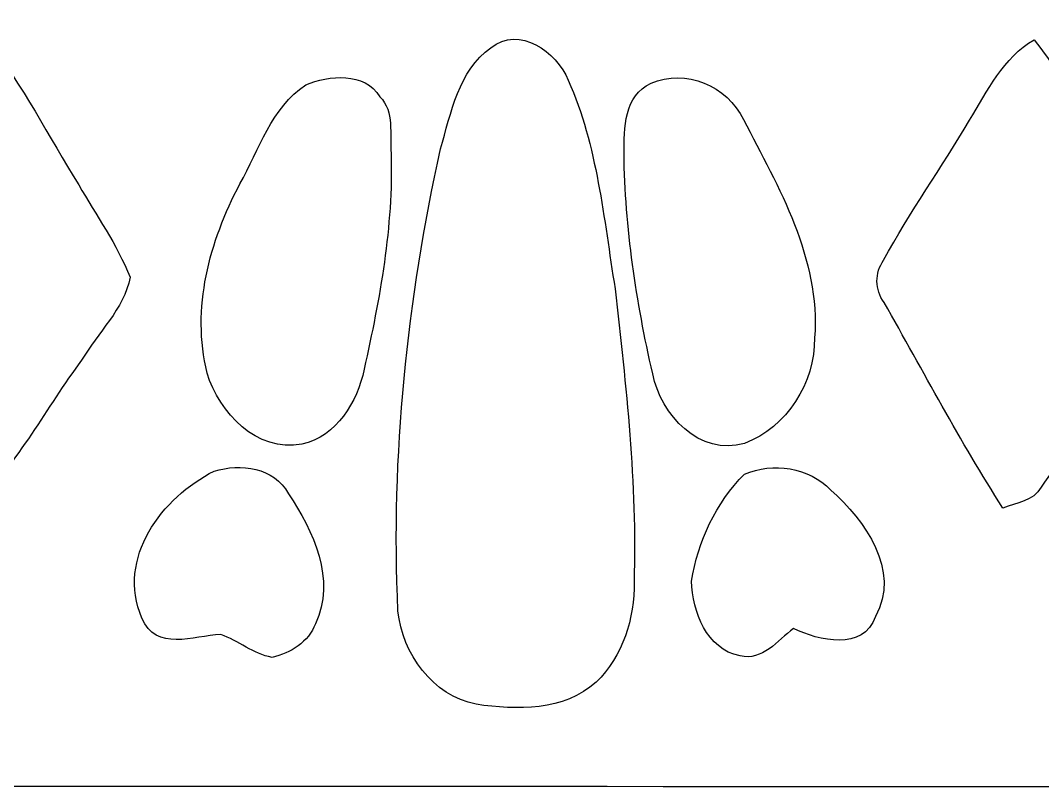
# Model space of a CAD drawing. Header units: centimetres. Extents: x -12.4 to 12.4, y -13 to 12.9.
# Drawn here: x -5.318 to -1.77, y -12.954 to -10.295 of the extents above; entities that cross this region are included whole.
import ezdxf

# ---------------------------------------------------------------- set-up
doc = ezdxf.new("R2010")
doc.units = ezdxf.units.CM
doc.header["$MEASUREMENT"] = 0
doc.layers.add('Camada 1', color=7, linetype='Continuous')

msp = doc.modelspace()

# ---------------------------------------------------------------- linework, layer by layer
at = {"layer": 'Camada 1', "color": 156}
for points, knots in [([(-12.38955, 12.91942), (-4.12184, 12.92083), (4.14619, 12.92013), (12.4139, 12.91978), (12.4139, 12.91978), (12.42484, 9.07167), (12.41531, 5.22357), (12.41848, 1.37583), (12.41848, 1.37583), (12.4167, -3.40042), (12.42236, -8.17667), (12.41602, -12.95293), (12.41602, -12.95293), (4.1476, -12.95293), (-4.1208, -12.954), (-12.38919, -12.95223), (-12.38919, -12.95223), (-12.39202, -4.32859), (-12.39131, 4.29541), (-12.38955, 12.91942)], [0, 0, 0, 0, 0.1666667, 0.1666667, 0.1666667, 0.1666667, 0.3333333, 0.3333333, 0.3333333, 0.3333333, 0.5, 0.5, 0.5, 0.5, 0.6666667, 0.6666667, 0.6666667, 0.6666667, 1, 1, 1, 1]), ([(-3.68511, -10.39001), (-3.68511, -10.39001), (-3.68511, -10.39001), (-3.68511, -10.39001), (-3.68511, -10.39001), (-3.79764, -10.46973), (-3.82269, -10.61685), (-3.86009, -10.74067), (-3.86009, -10.74067), (-3.9744, -11.26666), (-4.0326, -11.80641), (-4.00755, -12.34475), (-4.00755, -12.34475), (-3.99167, -12.49257), (-3.88761, -12.63896), (-3.73591, -12.66859), (-3.73591, -12.66859), (-3.59516, -12.68906), (-3.43217, -12.69259), (-3.31927, -12.59134), (-3.31927, -12.59134), (-3.22757, -12.50209), (-3.18523, -12.36944), (-3.18805, -12.2435), (-3.18805, -12.2435), (-3.17746, -11.90308), (-3.21556, -11.56404), (-3.25402, -11.22644), (-3.25402, -11.22644), (-3.29352, -10.98232), (-3.3154, -10.7308), (-3.41629, -10.50254), (-3.41629, -10.50254), (-3.45756, -10.40377), (-3.58563, -10.31205), (-3.68511, -10.39001)], [0, 0, 0, 0, 0.1, 0.1, 0.1, 0.1, 0.2, 0.2, 0.2, 0.2, 0.3, 0.3, 0.3, 0.3, 0.4, 0.4, 0.4, 0.4, 0.5, 0.5, 0.5, 0.5, 0.6, 0.6, 0.6, 0.6, 0.7, 0.7, 0.7, 0.7, 0.8, 0.8, 0.8, 0.8, 1, 1, 1, 1]), ([(-5.68466, -10.6828), (-5.68466, -10.6828), (-5.68466, -10.6828), (-5.68466, -10.6828), (-5.68466, -10.6828), (-5.78343, -10.85074), (-5.89845, -11.00949), (-5.98769, -11.18305), (-5.98769, -11.18305), (-5.90408, -11.40882), (-5.75592, -11.60497), (-5.64761, -11.81981), (-5.64761, -11.81981), (-5.60175, -11.88013), (-5.57072, -12.00538), (-5.47299, -11.97115), (-5.47299, -11.97115), (-5.32341, -11.82828), (-5.22887, -11.63849), (-5.1054, -11.47444), (-5.1054, -11.47444), (-5.05001, -11.37849), (-4.95828, -11.2977), (-4.93713, -11.18622), (-4.93713, -11.18622), (-4.98264, -11.07193), (-5.05495, -10.97138), (-5.11562, -10.86555), (-5.11562, -10.86555), (-5.22076, -10.69833), (-5.30789, -10.51947), (-5.43312, -10.36601), (-5.43312, -10.36601), (-5.55978, -10.43128), (-5.60775, -10.57239), (-5.68466, -10.6828)], [0, 0, 0, 0, 0.1, 0.1, 0.1, 0.1, 0.2, 0.2, 0.2, 0.2, 0.3, 0.3, 0.3, 0.3, 0.4, 0.4, 0.4, 0.4, 0.5, 0.5, 0.5, 0.5, 0.6, 0.6, 0.6, 0.6, 0.7, 0.7, 0.7, 0.7, 0.8, 0.8, 0.8, 0.8, 1, 1, 1, 1]), ([(-2.02423, -10.64153), (-2.02423, -10.64153), (-2.02423, -10.64153), (-2.02423, -10.64153), (-2.02423, -10.64153), (-2.11983, -10.80523), (-2.23131, -10.9601), (-2.32197, -11.12697), (-2.32197, -11.12697), (-2.35303, -11.17141), (-2.35267, -11.22927), (-2.32056, -11.27407), (-2.32056, -11.27407), (-2.18405, -11.51254), (-2.05634, -11.75631), (-1.90782, -11.98738), (-1.90782, -11.98738), (-1.86055, -11.96939), (-1.80199, -11.96445), (-1.77553, -11.91506), (-1.77553, -11.91506), (-1.64711, -11.73514), (-1.52576, -11.5503), (-1.39805, -11.36967), (-1.39805, -11.36967), (-1.3596, -11.31217), (-1.31375, -11.25573), (-1.30033, -11.18588), (-1.30033, -11.18588), (-1.34301, -11.07863), (-1.41216, -10.98549), (-1.46967, -10.88672), (-1.46967, -10.88672), (-1.57833, -10.71104), (-1.67252, -10.52547), (-1.79951, -10.36214), (-1.79951, -10.36214), (-1.90746, -10.42458), (-1.96074, -10.54028), (-2.02423, -10.64153)], [0, 0, 0, 0, 0.0909091, 0.0909091, 0.0909091, 0.0909091, 0.1818182, 0.1818182, 0.1818182, 0.1818182, 0.2727273, 0.2727273, 0.2727273, 0.2727273, 0.3636364, 0.3636364, 0.3636364, 0.3636364, 0.4545455, 0.4545455, 0.4545455, 0.4545455, 0.5454545, 0.5454545, 0.5454545, 0.5454545, 0.6363636, 0.6363636, 0.6363636, 0.6363636, 0.7272727, 0.7272727, 0.7272727, 0.7272727, 0.8181818, 0.8181818, 0.8181818, 0.8181818, 1, 1, 1, 1]), ([(-3.12914, -10.51348), (-3.12914, -10.51348), (-3.12914, -10.51348), (-3.12914, -10.51348), (-3.12914, -10.51348), (-3.22297, -10.55441), (-3.22297, -10.67047), (-3.22297, -10.7576), (-3.22297, -10.7576), (-3.21909, -11.01443), (-3.18099, -11.2709), (-3.12349, -11.52136), (-3.12349, -11.52136), (-3.09597, -11.66283), (-2.9598, -11.81028), (-2.80458, -11.76301), (-2.80458, -11.76301), (-2.65747, -11.70657), (-2.56046, -11.55276), (-2.56151, -11.39684), (-2.56151, -11.39684), (-2.54105, -11.12131), (-2.68605, -10.87437), (-2.80846, -10.63907), (-2.80846, -10.63907), (-2.86456, -10.52264), (-3.00918, -10.45986), (-3.12914, -10.51348)], [0, 0, 0, 0, 0.125, 0.125, 0.125, 0.125, 0.25, 0.25, 0.25, 0.25, 0.375, 0.375, 0.375, 0.375, 0.5, 0.5, 0.5, 0.5, 0.625, 0.625, 0.625, 0.625, 0.75, 0.75, 0.75, 0.75, 1, 1, 1, 1]), ([(-4.32752, -10.51877), (-4.32752, -10.51877), (-4.32752, -10.51877), (-4.32752, -10.51877), (-4.32752, -10.51877), (-4.4457, -10.5985), (-4.4898, -10.74313), (-4.55612, -10.86272), (-4.55612, -10.86272), (-4.66195, -11.0624), (-4.72475, -11.29454), (-4.67006, -11.5189), (-4.67006, -11.5189), (-4.62704, -11.65754), (-4.49826, -11.79512), (-4.34092, -11.76619), (-4.34092, -11.76619), (-4.21957, -11.73726), (-4.14901, -11.62049), (-4.12467, -11.50584), (-4.12467, -11.50584), (-4.07034, -11.25996), (-4.02342, -11.00983), (-4.03153, -10.75725), (-4.03153, -10.75725), (-4.03718, -10.69092), (-4.01849, -10.61191), (-4.07034, -10.56004), (-4.07034, -10.56004), (-4.12291, -10.47326), (-4.24709, -10.4849), (-4.32752, -10.51877)], [0, 0, 0, 0, 0.1111111, 0.1111111, 0.1111111, 0.1111111, 0.2222222, 0.2222222, 0.2222222, 0.2222222, 0.3333333, 0.3333333, 0.3333333, 0.3333333, 0.4444444, 0.4444444, 0.4444444, 0.4444444, 0.5555556, 0.5555556, 0.5555556, 0.5555556, 0.6666667, 0.6666667, 0.6666667, 0.6666667, 0.7777778, 0.7777778, 0.7777778, 0.7777778, 1, 1, 1, 1]), ([(-4.64538, -11.85932), (-4.64538, -11.85932), (-4.64538, -11.85932), (-4.64538, -11.85932), (-4.64538, -11.85932), (-4.82669, -11.94964), (-4.98581, -12.16235), (-4.89584, -12.36909), (-4.89584, -12.36909), (-4.84893, -12.48728), (-4.71628, -12.43117), (-4.62244, -12.42625), (-4.62244, -12.42625), (-4.56106, -12.44776), (-4.50956, -12.49432), (-4.44429, -12.50562), (-4.44429, -12.50562), (-4.38043, -12.4915), (-4.31765, -12.45235), (-4.29401, -12.38885), (-4.29401, -12.38885), (-4.22098, -12.23751), (-4.30176, -12.0657), (-4.38714, -11.93765), (-4.38714, -11.93765), (-4.43723, -11.84592), (-4.55365, -11.83145), (-4.64538, -11.85932)], [0, 0, 0, 0, 0.125, 0.125, 0.125, 0.125, 0.25, 0.25, 0.25, 0.25, 0.375, 0.375, 0.375, 0.375, 0.5, 0.5, 0.5, 0.5, 0.625, 0.625, 0.625, 0.625, 0.75, 0.75, 0.75, 0.75, 1, 1, 1, 1]), ([(-2.80528, -11.86992), (-2.80528, -11.86992), (-2.80528, -11.86992), (-2.80528, -11.86992), (-2.80528, -11.86992), (-2.90442, -11.96939), (-2.9665, -12.10344), (-2.98874, -12.24138), (-2.98874, -12.24138), (-2.98414, -12.34687), (-2.93792, -12.47705), (-2.8201, -12.50068), (-2.8201, -12.50068), (-2.74284, -12.51902), (-2.68993, -12.44706), (-2.63489, -12.40579), (-2.63489, -12.40579), (-2.54635, -12.4474), (-2.39253, -12.4855), (-2.35055, -12.36415), (-2.35055, -12.36415), (-2.26165, -12.20364), (-2.38724, -12.03077), (-2.50506, -11.92494), (-2.50506, -11.92494), (-2.58163, -11.84556), (-2.70581, -11.82758), (-2.80528, -11.86992)], [0, 0, 0, 0, 0.125, 0.125, 0.125, 0.125, 0.25, 0.25, 0.25, 0.25, 0.375, 0.375, 0.375, 0.375, 0.5, 0.5, 0.5, 0.5, 0.625, 0.625, 0.625, 0.625, 0.75, 0.75, 0.75, 0.75, 1, 1, 1, 1])]:
    msp.add_open_spline(points, degree=3, knots=knots, dxfattribs=at)

doc.saveas('drawing.dxf')
